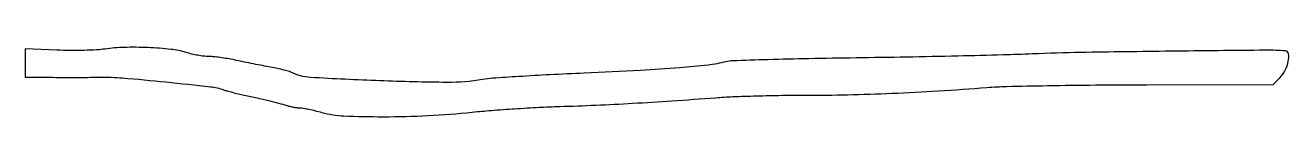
# Model space of a CAD drawing. Extents: x 0 to 490, y 1 to 28.
import ezdxf

# ---------------------------------------------------------------- set-up
doc = ezdxf.new("R2010")
doc.units = 0

msp = doc.modelspace()

# ---------------------------------------------------------------- linework, layer by layer
msp.add_lwpolyline([(31, 26.909171, -0.023132), (27.676612, 26.570237, -0.007805), (22.810938, 26.376636, -0.007744), (17.416672, 26.329861, -0.008806), (12.25, 26.456096), (0, 26.971371), (0, 21.485685), (0, 16), (10.75, 15.896533, 0.001813), (15.414457, 15.868549, 0.001363), (20.545313, 15.870355, 0.001378), (25.371093, 15.898506, 0.003174), (29, 15.95271, -0.026427), (37.762456, 15.676087, -0.004353), (54.622755, 14.101735, -0.002816), (71.921416, 12.23589, -0.058343), (77, 11.048745, 0.018045), (78.323247, 10.624727, 0.005312), (80.38125, 10.069775, 0.005326), (82.710943, 9.494432, 0.005702), (85, 8.98241, -0.003241), (90.004879, 7.88875, -0.004524), (94.465316, 6.841234, -0.005106), (98.345546, 5.85076, -0.008647), (101.570998, 4.932239, 0.016204), (102.90048, 4.575268, 0.012872), (104.356247, 4.273845, 0.013072), (105.721272, 4.064352, 0.031546), (106.740231, 4, -0.042971), (107.927683, 3.89776, -0.007982), (110.081772, 3.488531, -0.008504), (112.591626, 2.925404, -0.00767), (115.169233, 2.25883, 0.0561), (123.695849, 0.915039, 0.011512), (138.956231, 0.591347, 0.012262), (156.39887, 1.050837, 0.012885), (173.511082, 2.364682, -0.006118), (180.934941, 3.035843, -0.003291), (190.103153, 3.691043, -0.003277), (199.459537, 4.23627, -0.005138), (207.511082, 4.569627, 0.003267), (221.495165, 5.096222, 0.003069), (235.766332, 5.814834, 0.002845), (251.024834, 6.764212, 0.002065), (268, 7.987834, -0.008618), (274.666078, 8.380607, -0.0034), (283.85, 8.700504, -0.003364), (293.779557, 8.911939, -0.004202), (303, 8.968722, 0.00605), (319.258212, 9.128944, 0.00511), (336.450949, 9.682307, 0.004867), (354.503322, 10.624205, 0.004265), (373.346794, 11.95285, -0.013458), (381.037664, 12.353212, -0.001911), (396.858597, 12.689833, -0.002175), (415.585795, 12.935207, -0.001852), (435.346794, 13.034965), (484.5, 13.101052), (487.108459, 15.800526, 0.077116), (489.124452, 18.658563, 0.065602), (490.319565, 22.154749, 0.087526), (490.387628, 25.019155, 0.347027), (489.187129, 26.141804, 0.023358), (481.488233, 26.42791, 0.000527), (444.606566, 26.036311, 0.001169), (409.654886, 25.546669, 0.006588), (391, 24.995798, -0.003899), (379.659512, 24.599856, -0.001105), (362.009375, 24.160407, -0.001113), (342.071047, 23.752492, -0.001177), (322.5, 23.44178, 0.00163), (304.235593, 23.135292, 0.002436), (288.278125, 22.737696, 0.001016), (274.622306, 22.303093, 0.05243), (272, 21.93727, -0.031882), (265.043357, 20.674026, -0.008924), (254.037021, 19.59149, -0.006736), (238.720232, 18.568011, -0.002454), (217, 17.517198, 0.0021), (203.732038, 16.884724, 0.002726), (191.578125, 16.187713, 0.002045), (181.401339, 15.506595, 0.024595), (177.5, 15.035777, -0.044385), (163.778569, 13.927846, -0.007593), (137.589693, 14.538845, -0.004804), (110.692755, 15.834097, -0.104816), (103.122345, 17.901551, 0.051936), (102.109202, 18.296479, 0.007192), (99.920314, 18.86362, 0.008177), (97.299041, 19.457462, 0.006846), (94.5, 20.003731, -0.002472), (91.361248, 20.58784, -0.001558), (87.702084, 21.299356, -0.001564), (84.10847, 22.021447, -0.002875), (81.187947, 22.635316, 0.010665), (78.494285, 23.15782, 0.008962), (75.619974, 23.599124, 0.009068), (72.979972, 23.907512, 0.024543), (71.096878, 24, -0.03024), (69.301204, 24.108701, -0.013962), (66.985949, 24.45588, -0.013772), (64.564807, 24.957538, -0.01859), (62.408931, 25.551933, 0.050096), (56.576481, 26.771276, 0.015701), (47.665094, 27.437166, 0.016229), (38.382445, 27.536766, 0.031551)], format="xyb", close=True)

doc.saveas('drawing.dxf')
